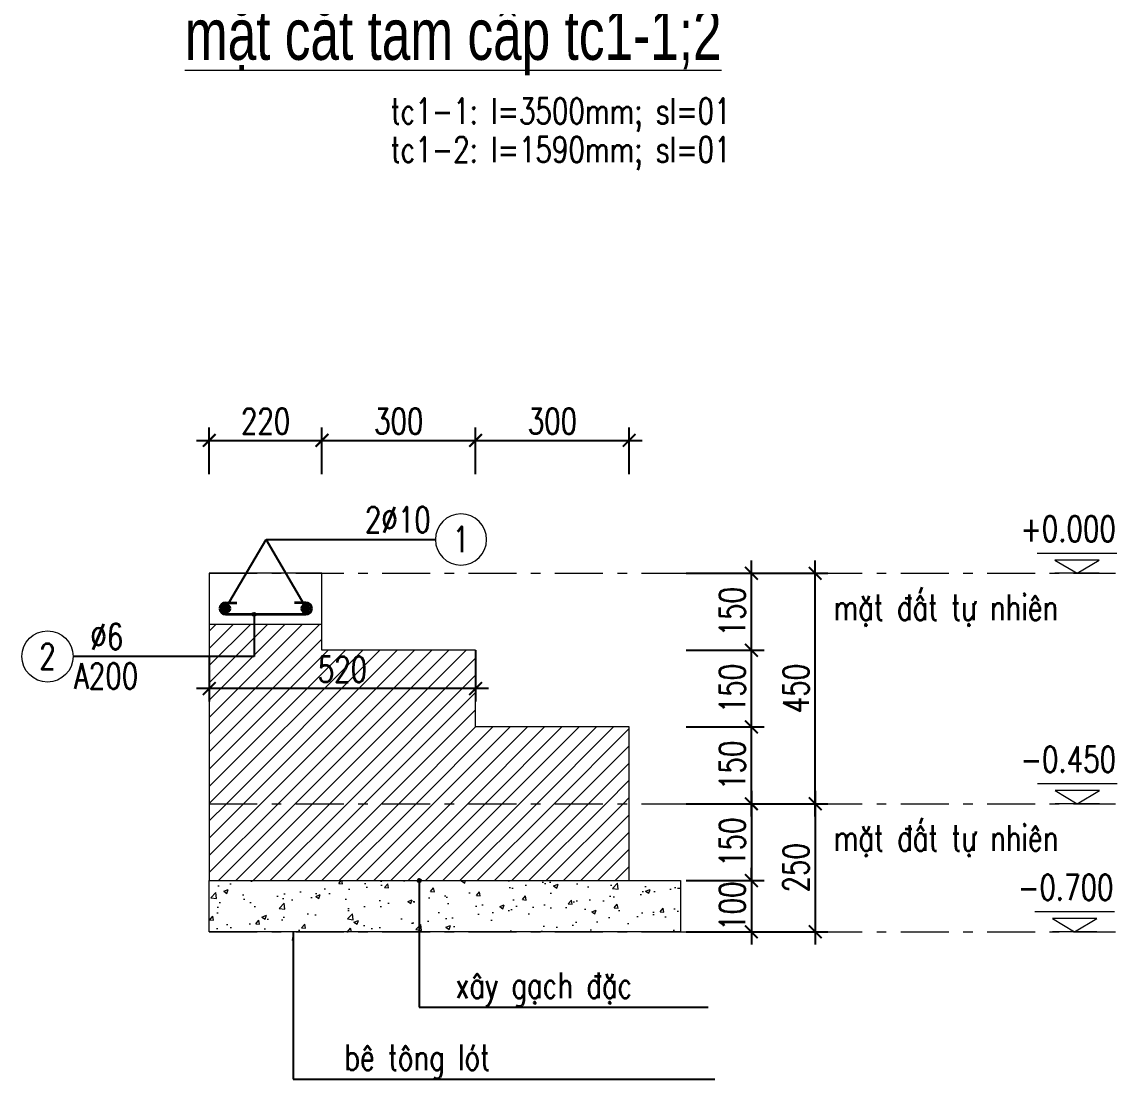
# Model space of a CAD drawing. Extents: x -1855204 to -1466800, y -1308584 to -996495.
# Drawn here: x -1727632 to -1719079, y -1079069 to -1070811 of the extents above; entities that cross this region are included whole.
import ezdxf
from ezdxf.enums import TextEntityAlignment as Align

# ---------------------------------------------------------------- set-up
doc = ezdxf.new("R2010")
doc.units = 0
doc.header["$LTSCALE"] = 150
doc.header["$PDMODE"] = 35
doc.linetypes.add('_Tim', pattern=[9, 5, -1.5, 1, -1.5])
doc.layers.get('0').update_dxf_attribs({"lineweight": 18})
doc.layers.get('Defpoints').update_dxf_attribs({"lineweight": 18})
doc.layers.add('DIM', color=1, linetype='Continuous')
for name, color, linetype, lineweight in [('LS-CAT', 30, 'Continuous', 20), ('LS-DIM', 251, 'Continuous', 13), ('LS-HATCH', 147, 'Continuous', 9), ('LS-TEXT', 60, 'Continuous', 20), ('LS-THAY', 7, 'Continuous', 20), ('LS-THEP', 3, 'Continuous', 35), ('LS-TRUC', 108, '_Tim', 9)]:
    doc.layers.add(name, color=color, linetype=linetype, lineweight=lineweight)
doc.styles.add('chu ghi chu', font='vntimeh.shx', dxfattribs={"width": 0.7})
doc.styles.add('KCVN-LEADER', font='vnromadi.shx', dxfattribs={"width": 0.7, "height": 4})
doc.styles.add('romans.shx', font='romans.shx', dxfattribs={"width": 0.75, "bigfont": 'vns.shx'})
doc.styles.add('vnsimpli', font='vnsimli.shx', dxfattribs={"width": 0.75})
doc.dimstyles.new('D100(140)', dxfattribs={"dimtxt": 140, "dimasz": 70, "dimexe": 70, "dimexo": 0, "dimgap": 35, "dimtad": 1, "dimdec": 0, "dimdsep": 46, "dimtxsty": 'vnsimpli', "dimblk": 'ARCHTICK', "dimcen": 0, "dimdle": 70, "dimclrd": 256, "dimclre": 256, "dimclrt": 60, "dimadec": 0, "dimazin": 0, "dimtfac": 1, "dimtdec": 0, "dimtix": 1, "dimtmove": 2, "dimatfit": 3, "dimfxl": 1, "dimarcsym": 0})
doc.dimstyles.new('D25', dxfattribs={"dimscale": 0, "dimtxt": 200, "dimasz": 100, "dimexe": 100, "dimexo": 0, "dimgap": 50, "dimtad": 1, "dimdec": 0, "dimlfac": 0.25, "dimdsep": 46, "dimtxsty": 'vnsimpli', "dimblk1": 'ARCHTICK', "dimblk2": 'ARCHTICK', "dimsah": 1, "dimcen": 0, "dimdle": 100, "dimclrd": 256, "dimclre": 256, "dimclrt": 60, "dimadec": 0, "dimazin": 0, "dimtfac": 0.004, "dimtdec": 0, "dimtix": 1, "dimtmove": 2, "dimatfit": 3, "dimldrblk": 'ARCHTICK', "dimfxl": 1, "dimtolj": 1, "dimarcsym": 0})
doc.dimstyles.new('LS.GHI CHU', dxfattribs={"dimtxt": 200, "dimasz": 120, "dimexe": 120, "dimexo": 120, "dimgap": 80, "dimtad": 1, "dimdec": 0, "dimzin": 0, "dimdsep": 46, "dimtxsty": 'romans.shx', "dimblk": 'ARCHTICK', "dimcen": 0.09, "dimdle": 120, "dimclrd": 256, "dimclre": 8, "dimclrt": 7, "dimadec": 0, "dimazin": 0, "dimtfac": 1, "dimtdec": 0, "dimtofl": 0, "dimtmove": 0, "dimatfit": 3, "dimldrblk": 'ARCHTICK', "dimfxl": 1, "dimtolj": 1, "dimtzin": 0, "dimarcsym": 0})
pattern_1 = [(45, (-1856632.43, 39977), (-67.351921, 67.351921), [])]

# ---------------------------------------------------------------- blocks, each defined once
blk = doc.blocks.new('nhieu cot')
at = {"layer": 'LS-DIM', "linetype": 'Continuous'}
for p, q in [((605, 194), (-173, 194)), ((432, 130), (0, 130)), ((0, 130), (216, 0)), ((216, 0), (432, 130)), ((432, 0), (0, 0))]:
    blk.add_line(p, q, dxfattribs=at)
blk.add_solid([(216, 0), (216, 130), (0, 130), (216, 0)], dxfattribs=at)
at = {"color": 31, "linetype": 'Continuous', "style": 'chu ghi chu', "width": 0.7}
for tag, p in [('COT3', (-73, 1058)), ('COT2', (-73, 684)), ('COT1', (-73, 309))]:
    blk.add_attdef(tag, p, '', height=250, dxfattribs=at)
blk = doc.blocks.new('_ArchTick')
at = {"layer": 'DIM', "color": 0, "const_width": 0.15}
blk.add_lwpolyline([(-0.5, -0.5), (0.5, 0.5)], dxfattribs=at)
blk = doc.blocks.new('*D1612')
at = {"layer": 'Defpoints', "color": 0, "transparency": 16777216}
for p in [(-1722444.4, -1075118.3), (-1721437, -1075118.3), (-1722444.4, -1076918.3)]:
    blk.add_point(p, dxfattribs=at)
at = {"layer": 'LS-DIM', "lineweight": -2, "transparency": 16777216}
for p, q in [((-1721437, -1077018.3), (-1721437, -1075018.3)), ((-1722444.4, -1075118.3), (-1721337, -1075118.3)), ((-1722444.4, -1076918.3), (-1721337, -1076918.3))]:
    blk.add_line(p, q, dxfattribs=at)
at = {"layer": 'LS-DIM', "lineweight": -2, "transparency": 16777216, "xscale": 100, "yscale": 100, "zscale": 100}
for p, rotation in [((-1721437, -1075118.3), 90), ((-1721437, -1076918.3), 270)]:
    blk.add_blockref('_ArchTick', p, dxfattribs=dict(at, rotation=rotation))
at = {"layer": 'LS-DIM', "color": 60, "transparency": 16777216, "insert": (-1721587, -1076018.3), "char_height": 200, "attachment_point": 5, "rotation": 90, "style": 'vnsimpli'}
blk.add_mtext('\\A1;450', dxfattribs=at)
blk = doc.blocks.new('THEP DAM')
at = {"layer": 'LS-THEP'}
for p, q in [((-0.6, 0), (0.6, 0)), ((-0.42, 0.42), (0.42, -0.42)), ((-0.42, -0.42), (0.42, 0.42)), ((0, 0.6), (0, -0.6))]:
    blk.add_line(p, q, dxfattribs=at)
blk.add_circle((0, 0), 0.6, dxfattribs=at)
blk = doc.blocks.new('*D1613')
at = {"layer": 'Defpoints', "color": 0, "transparency": 16777216}
for p in [(-1722444.4, -1076318.3), (-1721934.9, -1076318.3), (-1722444.4, -1076918.3)]:
    blk.add_point(p, dxfattribs=at)
at = {"layer": 'LS-DIM', "lineweight": -2, "transparency": 16777216}
for p, q in [((-1721934.9, -1077018.3), (-1721934.9, -1076218.3)), ((-1722444.4, -1076318.3), (-1721834.9, -1076318.3)), ((-1722444.4, -1076918.3), (-1721834.9, -1076918.3))]:
    blk.add_line(p, q, dxfattribs=at)
at = {"layer": 'LS-DIM', "lineweight": -2, "transparency": 16777216, "xscale": 100, "yscale": 100, "zscale": 100}
for p, rotation in [((-1721934.9, -1076318.3), 90), ((-1721934.9, -1076918.3), 270)]:
    blk.add_blockref('_ArchTick', p, dxfattribs=dict(at, rotation=rotation))
at = {"layer": 'LS-DIM', "color": 60, "transparency": 16777216, "insert": (-1722084.9, -1076618.3), "char_height": 200, "attachment_point": 5, "rotation": 90, "style": 'vnsimpli'}
blk.add_mtext('\\A1;150', dxfattribs=at)
blk = doc.blocks.new('*D1614')
at = {"layer": 'Defpoints', "color": 0, "transparency": 16777216}
for p in [(-1722444.4, -1075718.3), (-1721934.9, -1075718.3), (-1722444.4, -1076318.3)]:
    blk.add_point(p, dxfattribs=at)
at = {"layer": 'LS-DIM', "lineweight": -2, "transparency": 16777216}
for p, q in [((-1721934.9, -1076418.3), (-1721934.9, -1075618.3)), ((-1722444.4, -1075718.3), (-1721834.9, -1075718.3)), ((-1722444.4, -1076318.3), (-1721834.9, -1076318.3))]:
    blk.add_line(p, q, dxfattribs=at)
at = {"layer": 'LS-DIM', "lineweight": -2, "transparency": 16777216, "xscale": 100, "yscale": 100, "zscale": 100}
for p, rotation in [((-1721934.9, -1075718.3), 90), ((-1721934.9, -1076318.3), 270)]:
    blk.add_blockref('_ArchTick', p, dxfattribs=dict(at, rotation=rotation))
at = {"layer": 'LS-DIM', "color": 60, "transparency": 16777216, "insert": (-1722084.9, -1076018.3), "char_height": 200, "attachment_point": 5, "rotation": 90, "style": 'vnsimpli'}
blk.add_mtext('\\A1;150', dxfattribs=at)
blk = doc.blocks.new('*D1615')
at = {"layer": 'Defpoints', "color": 0, "transparency": 16777216}
for p in [(-1722444.4, -1075118.3), (-1721934.9, -1075118.3), (-1722444.4, -1075718.3)]:
    blk.add_point(p, dxfattribs=at)
at = {"layer": 'LS-DIM', "lineweight": -2, "transparency": 16777216}
for p, q in [((-1721934.9, -1075818.3), (-1721934.9, -1075018.3)), ((-1722444.4, -1075118.3), (-1721834.9, -1075118.3)), ((-1722444.4, -1075718.3), (-1721834.9, -1075718.3))]:
    blk.add_line(p, q, dxfattribs=at)
at = {"layer": 'LS-DIM', "lineweight": -2, "transparency": 16777216, "xscale": 100, "yscale": 100, "zscale": 100}
for p, rotation in [((-1721934.9, -1075118.3), 90), ((-1721934.9, -1075718.3), 270)]:
    blk.add_blockref('_ArchTick', p, dxfattribs=dict(at, rotation=rotation))
at = {"layer": 'LS-DIM', "color": 60, "transparency": 16777216, "insert": (-1722084.9, -1075418.3), "char_height": 200, "attachment_point": 5, "rotation": 90, "style": 'vnsimpli'}
blk.add_mtext('\\A1;150', dxfattribs=at)
blk = doc.blocks.new('*D1616')
at = {"layer": 'Defpoints', "color": 0, "transparency": 16777216}
for p in [(-1725288.9, -1074080), (-1726168.9, -1074343.5), (-1725288.9, -1074343.5)]:
    blk.add_point(p, dxfattribs=at)
at = {"layer": 'LS-DIM', "lineweight": -2, "transparency": 16777216}
for p, q in [((-1726168.9, -1074343.5), (-1726168.9, -1073980)), ((-1725288.9, -1074343.5), (-1725288.9, -1073980)), ((-1726268.9, -1074080), (-1725188.9, -1074080))]:
    blk.add_line(p, q, dxfattribs=at)
at = {"layer": 'LS-DIM', "lineweight": -2, "transparency": 16777216, "xscale": 100, "yscale": 100, "zscale": 100, "rotation": 180}
blk.add_blockref('_ArchTick', (-1726168.9, -1074080), dxfattribs=at)
at = {"layer": 'LS-DIM', "lineweight": -2, "transparency": 16777216, "xscale": 100, "yscale": 100, "zscale": 100}
blk.add_blockref('_ArchTick', (-1725288.9, -1074080), dxfattribs=at)
at = {"layer": 'LS-DIM', "color": 60, "transparency": 16777216, "insert": (-1725728.9, -1073930), "char_height": 200, "attachment_point": 5, "style": 'vnsimpli'}
blk.add_mtext('\\A1;220', dxfattribs=at)
blk = doc.blocks.new('*D1617')
at = {"layer": 'Defpoints', "color": 0, "transparency": 16777216}
for p in [(-1724088.9, -1074080), (-1725288.9, -1074343.5), (-1724088.9, -1074343.5)]:
    blk.add_point(p, dxfattribs=at)
at = {"layer": 'LS-DIM', "lineweight": -2, "transparency": 16777216}
for p, q in [((-1725288.9, -1074343.5), (-1725288.9, -1073980)), ((-1724088.9, -1074343.5), (-1724088.9, -1073980)), ((-1725388.9, -1074080), (-1723988.9, -1074080))]:
    blk.add_line(p, q, dxfattribs=at)
at = {"layer": 'LS-DIM', "lineweight": -2, "transparency": 16777216, "xscale": 100, "yscale": 100, "zscale": 100, "rotation": 180}
blk.add_blockref('_ArchTick', (-1725288.9, -1074080), dxfattribs=at)
at = {"layer": 'LS-DIM', "lineweight": -2, "transparency": 16777216, "xscale": 100, "yscale": 100, "zscale": 100}
blk.add_blockref('_ArchTick', (-1724088.9, -1074080), dxfattribs=at)
at = {"layer": 'LS-DIM', "color": 60, "transparency": 16777216, "insert": (-1724688.9, -1073930), "char_height": 200, "attachment_point": 5, "style": 'vnsimpli'}
blk.add_mtext('\\A1;300', dxfattribs=at)
blk = doc.blocks.new('*D1618')
at = {"layer": 'Defpoints', "color": 0, "transparency": 16777216}
for p in [(-1722888.9, -1074080), (-1724088.9, -1074343.5), (-1722888.9, -1074343.5)]:
    blk.add_point(p, dxfattribs=at)
at = {"layer": 'LS-DIM', "lineweight": -2, "transparency": 16777216}
for p, q in [((-1724088.9, -1074343.5), (-1724088.9, -1073980)), ((-1722888.9, -1074343.5), (-1722888.9, -1073980)), ((-1724188.9, -1074080), (-1722788.9, -1074080))]:
    blk.add_line(p, q, dxfattribs=at)
at = {"layer": 'LS-DIM', "lineweight": -2, "transparency": 16777216, "xscale": 100, "yscale": 100, "zscale": 100, "rotation": 180}
blk.add_blockref('_ArchTick', (-1724088.9, -1074080), dxfattribs=at)
at = {"layer": 'LS-DIM', "lineweight": -2, "transparency": 16777216, "xscale": 100, "yscale": 100, "zscale": 100}
blk.add_blockref('_ArchTick', (-1722888.9, -1074080), dxfattribs=at)
at = {"layer": 'LS-DIM', "color": 60, "transparency": 16777216, "insert": (-1723488.9, -1073930), "char_height": 200, "attachment_point": 5, "style": 'vnsimpli'}
blk.add_mtext('\\A1;300', dxfattribs=at)
blk = doc.blocks.new('*D1622')
at = {"layer": 'Defpoints', "color": 0, "transparency": 16777216}
for p in [(-1726168.9, -1075767.5), (-1724088.9, -1075718.3), (-1726168.9, -1076018.3)]:
    blk.add_point(p, dxfattribs=at)
at = {"layer": 'LS-DIM', "lineweight": -2, "transparency": 16777216}
for p, q in [((-1726168.9, -1075767.5), (-1726168.9, -1076118.3)), ((-1724088.9, -1075718.3), (-1724088.9, -1076118.3)), ((-1723988.9, -1076018.3), (-1726268.9, -1076018.3))]:
    blk.add_line(p, q, dxfattribs=at)
at = {"layer": 'LS-DIM', "lineweight": -2, "transparency": 16777216, "xscale": 100, "yscale": 100, "zscale": 100, "rotation": 180}
blk.add_blockref('_ArchTick', (-1726168.9, -1076018.3), dxfattribs=at)
at = {"layer": 'LS-DIM', "lineweight": -2, "transparency": 16777216, "xscale": 100, "yscale": 100, "zscale": 100}
blk.add_blockref('_ArchTick', (-1724088.9, -1076018.3), dxfattribs=at)
at = {"layer": 'LS-DIM', "color": 60, "transparency": 16777216, "insert": (-1725128.9, -1075868.3), "char_height": 200, "attachment_point": 5, "style": 'vnsimpli'}
blk.add_mtext('\\A1;520', dxfattribs=at)
blk = doc.blocks.new('*D1619')
at = {"layer": 'Defpoints', "color": 0, "transparency": 16777216}
for p in [(-1722444.4, -1076918.3), (-1722444.4, -1077518.3), (-1721934.9, -1077518.3)]:
    blk.add_point(p, dxfattribs=at)
at = {"layer": 'LS-DIM', "lineweight": -2, "transparency": 16777216}
for p, q in [((-1721934.9, -1076818.3), (-1721934.9, -1077618.3)), ((-1722444.4, -1076918.3), (-1721834.9, -1076918.3)), ((-1722444.4, -1077518.3), (-1721834.9, -1077518.3))]:
    blk.add_line(p, q, dxfattribs=at)
at = {"layer": 'LS-DIM', "lineweight": -2, "transparency": 16777216, "xscale": 100, "yscale": 100, "zscale": 100}
for p, rotation in [((-1721934.9, -1076918.3), 90), ((-1721934.9, -1077518.3), 270)]:
    blk.add_blockref('_ArchTick', p, dxfattribs=dict(at, rotation=rotation))
at = {"layer": 'LS-DIM', "color": 60, "transparency": 16777216, "insert": (-1722084.9, -1077218.3), "char_height": 200, "attachment_point": 5, "rotation": 90, "style": 'vnsimpli'}
blk.add_mtext('\\A1;150', dxfattribs=at)
blk = doc.blocks.new('*D1620')
at = {"layer": 'Defpoints', "color": 0, "transparency": 16777216}
for p in [(-1722444.4, -1077518.3), (-1722444.4, -1077918.3), (-1721934.9, -1077918.3)]:
    blk.add_point(p, dxfattribs=at)
at = {"layer": 'LS-DIM', "lineweight": -2, "transparency": 16777216}
for p, q in [((-1721934.9, -1077518.3), (-1721934.9, -1077418.3)), ((-1722444.4, -1077518.3), (-1721834.9, -1077518.3)), ((-1721934.9, -1077518.3), (-1721934.9, -1077918.3)), ((-1722444.4, -1077918.3), (-1721834.9, -1077918.3)), ((-1721934.9, -1077918.3), (-1721934.9, -1078018.3))]:
    blk.add_line(p, q, dxfattribs=at)
at = {"layer": 'LS-DIM', "lineweight": -2, "transparency": 16777216, "xscale": 100, "yscale": 100, "zscale": 100}
for p, rotation in [((-1721934.9, -1077518.3), 270), ((-1721934.9, -1077918.3), 90)]:
    blk.add_blockref('_ArchTick', p, dxfattribs=dict(at, rotation=rotation))
at = {"layer": 'LS-DIM', "color": 60, "transparency": 16777216, "insert": (-1722084.9, -1077718.3), "char_height": 200, "attachment_point": 5, "rotation": 90, "style": 'vnsimpli'}
blk.add_mtext('\\A1;100', dxfattribs=at)
blk = doc.blocks.new('*D1621')
at = {"layer": 'Defpoints', "color": 0, "transparency": 16777216}
for p in [(-1722444.4, -1076918.3), (-1722444.4, -1077918.3), (-1721437, -1077918.3)]:
    blk.add_point(p, dxfattribs=at)
at = {"layer": 'LS-DIM', "lineweight": -2, "transparency": 16777216}
for p, q in [((-1721437, -1076818.3), (-1721437, -1078018.3)), ((-1722444.4, -1076918.3), (-1721337, -1076918.3)), ((-1722444.4, -1077918.3), (-1721337, -1077918.3))]:
    blk.add_line(p, q, dxfattribs=at)
at = {"layer": 'LS-DIM', "lineweight": -2, "transparency": 16777216, "xscale": 100, "yscale": 100, "zscale": 100}
for p, rotation in [((-1721437, -1076918.3), 90), ((-1721437, -1077918.3), 270)]:
    blk.add_blockref('_ArchTick', p, dxfattribs=dict(at, rotation=rotation))
at = {"layer": 'LS-DIM', "color": 60, "transparency": 16777216, "insert": (-1721587, -1077418.3), "char_height": 200, "attachment_point": 5, "rotation": 90, "style": 'vnsimpli'}
blk.add_mtext('\\A1;250', dxfattribs=at)
blk = doc.blocks.new('cotthep')
at = {"layer": 'LS-THAY'}
blk.add_circle((-250, 0), 250, dxfattribs=at)
at = {"layer": 'LS-TEXT', "style": 'vnsimpli', "width": 0.75}
for tag, p in [('24`25', (446, 69)), ('10', (-250, -123)), ('A200', (440, -316))]:
    blk.add_attdef(tag, text='', height=250, dxfattribs=at).set_placement(p, align=Align.CENTER)

msp = doc.modelspace()

# ---------------------------------------------------------------- hatches: boundary and pattern name
at = {"layer": 'LS-HATCH'}
h = msp.add_hatch(dxfattribs=at)
h.set_pattern_fill('ANSI31', color=256, scale=30, style=0)
h.set_pattern_definition(pattern_1)
h.paths.add_polyline_path([(-1722888.9, -1076918.3), (-1722888.9, -1076318.3), (-1724088.9, -1076318.3), (-1724088.9, -1075718.3), (-1725288.9, -1075718.3), (-1725288.9, -1075518.3), (-1726168.9, -1075518.3), (-1726168.9, -1076918.3)])
h.paths.add_polyline_path([(-1725371.8, -1076018.3), (-1725371.8, -1075718.3), (-1724886.1, -1075718.3), (-1724886.1, -1076018.3)], flags=25)
h = msp.add_hatch(dxfattribs=at)
h.set_pattern_fill('ANSI31', color=256, scale=30, style=0)
h.set_pattern_definition(pattern_1)
h.paths.add_polyline_path([(-1726168.9, -1076918.3), (-1726168.9, -1077518.3), (-1722888.9, -1077518.3), (-1722888.9, -1076918.3)])
h = msp.add_hatch(dxfattribs=at)
h.set_pattern_fill('AR-CONC', color=256, scale=50, style=0)
h.set_pattern_definition([(50, (-1725088.93, -1077918.28), (358.63, -31.376), [37.5, -412.5]), (355, (-1725088.93, -1077918.28), (-69.376, 376.096), [30, -330]), (100.451, (-1725059.04, -1077920.9), (289.255, 344.72), [31.87, -350.57]), (46.184, (-1725088.93, -1077818.28), (533.62, -82.76), [56.25, -618.75]), (96.636, (-1725044.46, -1077825.2), (467.33, 487.06), [47.805, -525.86]), (351.184, (-1725088.9, -1077818.3), (467.33, 487.06), [45, -495]), (21, (-1725038.93, -1077843.28), (298.454, -201.31), [37.5, -412.5]), (326, (-1725038.93, -1077843.28), (121.66, 362.575), [30, -330]), (71.451, (-1725014.05, -1077860.05), (420.11, 161.265), [31.87, -350.57]), (37.5, (-1725088.93, -1077918.28), (6.08, 166.447), [0, -326, 0, -335, 0, -331.25]), (7.5, (-1725088.93, -1077918.28), (131.535, 197.206), [0, -191, 0, -318.5, 0, -126.25]), (327.5, (-1725200.43, -1077918.28), (266.911, -11.2774), [0, -125, 0, -390, 0, -517.5]), (317.5, (-1725250.43, -1077918.28), (291.593, 50.052), [0, -162.5, 0, -259, 0, -367.5])])
h.paths.add_polyline_path([(-1726168.9, -1077518.3), (-1722488.8, -1077518.3), (-1722488.8, -1077918.3), (-1726168.9, -1077918.3)])

# ---------------------------------------------------------------- linework, layer by layer
at = {"layer": 'LS-THAY'}
msp.add_line((-1725288.9, -1075518.3), (-1726168.9, -1075518.3), dxfattribs=at)
for points in [[(-1722888.9, -1077518.3), (-1722888.9, -1076318.3), (-1724088.9, -1076318.3), (-1724088.9, -1075718.3), (-1725288.9, -1075718.3), (-1725288.9, -1075118.3), (-1726168.9, -1075118.3), (-1726168.9, -1077518.3), (-1726168.9, -1077518.3)], [(-1726168.9, -1077518.3), (-1722888.9, -1077518.3)]]:
    msp.add_lwpolyline(points, dxfattribs=at)
msp.add_lwpolyline([(-1726168.9, -1077518.3), (-1722488.8, -1077518.3), (-1722488.8, -1077918.3), (-1726168.9, -1077918.3)], close=True, dxfattribs=at)
at = {"layer": 'LS-THEP'}
for p, q in [((-1726042.2, -1075348.7), (-1725953.6, -1075348.7)), ((-1725413.7, -1075348.7), (-1725502.3, -1075348.7)), ((-1726042.2, -1075438.3), (-1725413.7, -1075438.3))]:
    msp.add_line(p, q, dxfattribs=at)
for centre, start, end in [((-1726042.2, -1075393.4), 90, 180), ((-1725413.7, -1075393.4), 0, 90), ((-1726042.2, -1075393.5), 180, 270), ((-1725413.7, -1075393.5), 270, 0)]:
    msp.add_arc(centre, 44.8, start, end, dxfattribs=at)
at = {"layer": 'LS-TRUC', "ltscale": 0.5}
for p, q in [((-1726168.9, -1075118.3), (-1719091.3, -1075118.3)), ((-1726168.9, -1076918.3), (-1719091.3, -1076918.3)), ((-1726168.9, -1077918.3), (-1719091.3, -1077918.3))]:
    msp.add_line(p, q, dxfattribs=at)

# ---------------------------------------------------------------- block references
at = {"layer": 'LS-CAT', "yscale": 56.56565656745806, "zscale": 56.56565656715665}
for p, xscale in [((-1726042.2, -1075393.5), 56.56565656722523), ((-1725413.7, -1075393.5), -56.56565656722523)]:
    msp.add_blockref('THEP DAM', p, dxfattribs=dict(at, xscale=xscale))
at = {"layer": 'LS-DIM'}
ref = msp.add_blockref('cotthep', (-1724403, -1074854.2), dxfattribs=dict(at, xscale=-0.7999999998137355, yscale=0.7999999998137355, zscale=0.8))
ref.add_attrib('10', '1', dxfattribs={"layer": 'LS-TEXT', "height": 200, "style": 'vnsimpli', "width": 0.75}).set_placement((-1724203, -1074952.8), align=Align.CENTER)
ref.add_attrib('24`25', '2`10', dxfattribs={"layer": 'LS-TEXT', "height": 200, "style": 'vnsimpli', "width": 0.75}).set_placement((-1724696, -1074798.7), align=Align.CENTER)
ref = msp.add_blockref('nhieu cot', (-1719564.6, -1075118.3), dxfattribs=dict(at, xscale=0.7999999998137355, yscale=0.7999999998137355, zscale=0.8))
ref.add_attrib('COT1', '+0.000', dxfattribs={"layer": 'LS-TEXT', "linetype": 'Continuous', "height": 200, "style": 'vnsimpli', "width": 0.75}).set_placement((-1719461.3, -1074870.7), align=Align.CENTER)
ref = msp.add_blockref('cotthep', (-1727232, -1075767.5), dxfattribs=dict(at, xscale=0.7999999998137355, yscale=0.7999999998137355, zscale=0.8))
ref.add_attrib('10', '2', dxfattribs={"layer": 'LS-TEXT', "height": 200, "style": 'vnsimpli', "width": 0.75}).set_placement((-1727432, -1075866.1), align=Align.CENTER)
ref.add_attrib('24`25', '%%C6', dxfattribs={"layer": 'LS-TEXT', "height": 200, "style": 'vnsimpli', "width": 0.75}).set_placement((-1726968.5, -1075712.1), align=Align.CENTER)
ref.add_attrib('A200', 'A200', dxfattribs={"layer": 'LS-TEXT', "height": 200, "style": 'vnsimpli', "width": 0.75}).set_placement((-1726974.7, -1076020.1), align=Align.CENTER)
ref = msp.add_blockref('nhieu cot', (-1719562.8, -1076918.3), dxfattribs=dict(at, xscale=0.7999999998137355, yscale=0.7999999998137355, zscale=0.8))
ref.add_attrib('COT1', '-0.450', dxfattribs={"layer": 'LS-TEXT', "linetype": 'Continuous', "height": 200, "style": 'vnsimpli', "width": 0.75}).set_placement((-1719459.6, -1076670.7), align=Align.CENTER)
ref = msp.add_blockref('nhieu cot', (-1719583.2, -1077918.3), dxfattribs=dict(at, xscale=0.7999999998137355, yscale=0.7999999998137355, zscale=0.8))
ref.add_attrib('COT1', '-0.700', dxfattribs={"layer": 'LS-TEXT', "linetype": 'Continuous', "height": 200, "style": 'vnsimpli', "width": 0.75}).set_placement((-1719479.9, -1077670.7), align=Align.CENTER)

# ---------------------------------------------------------------- texts
at = {"layer": 'LS-TEXT', "width": 0.75}
for s, height, style, p in [('%%UmÆt c¾t tam cÊp tc1-1;2', 400, 'KCVN-LEADER', (-1726359.5, -1071107.6)), ('tc1-1: l=3500mm; sl=01', 200, 'vnsimpli', (-1724752.6, -1071607.6)), ('tc1-2: l=1590mm; sl=01', 200, 'vnsimpli', (-1724752.6, -1071907.6)), ('mÆt ®Êt tù nhiªn', 200, 'vnsimpli', (-1721294.2, -1075484.8)), ('mÆt ®Êt tù nhiªn', 200, 'vnsimpli', (-1721292.4, -1077284.8)), ('x©y g¹ch ®Æc', 200, 'vnsimpli', (-1724247, -1078436)), ('bª t«ng lãt', 200, 'vnsimpli', (-1725114, -1078999))]:
    msp.add_text(s, height=height, dxfattribs=dict(at, style=style)).set_placement(p)

# ---------------------------------------------------------------- dimensions: what is measured, and where the dimension line sits
at = {"layer": 'LS-DIM'}
for base, p1, p2, picture, middle in [((-1725288.9, -1074080), (-1726168.9, -1074343.5), (-1725288.9, -1074343.5), '*D1616', (-1725728.9, -1073930)), ((-1724088.9, -1074080), (-1725288.9, -1074343.5), (-1724088.9, -1074343.5), '*D1617', (-1724688.9, -1073930)), ((-1722888.9, -1074080), (-1724088.9, -1074343.5), (-1722888.9, -1074343.5), '*D1618', (-1723488.9, -1073930)), ((-1726168.9, -1076018.3), (-1724088.9, -1075718.3), (-1726168.9, -1075767.5), '*D1622', (-1725128.9, -1075868.3))]:
    dim = msp.add_linear_dim(base=base, p1=p1, p2=p2, dimstyle='D25', override={"dimscale": 1, "dimtmove": 1}, dxfattribs=at)
    dim.commit()
    dim.dimension.update_dxf_attribs({"geometry": picture, "text_midpoint": middle})
for base, p1, p2, picture, middle in [((-1721437, -1075118.3), (-1722444.4, -1076918.3), (-1722444.4, -1075118.3), '*D1612', (-1721587, -1076018.3)), ((-1721934.9, -1075118.3), (-1722444.4, -1075718.3), (-1722444.4, -1075118.3), '*D1615', (-1722084.9, -1075418.3)), ((-1721934.9, -1075718.3), (-1722444.4, -1076318.3), (-1722444.4, -1075718.3), '*D1614', (-1722084.9, -1076018.3)), ((-1721934.9, -1076318.3), (-1722444.4, -1076918.3), (-1722444.4, -1076318.3), '*D1613', (-1722084.9, -1076618.3)), ((-1721934.9, -1077518.3), (-1722444.4, -1076918.3), (-1722444.4, -1077518.3), '*D1619', (-1722084.9, -1077218.3)), ((-1721437, -1077918.3), (-1722444.4, -1076918.3), (-1722444.4, -1077918.3), '*D1621', (-1721587, -1077418.3)), ((-1721934.9, -1077918.3), (-1722444.4, -1077518.3), (-1722444.4, -1077918.3), '*D1620', (-1722084.9, -1077718.3))]:
    dim = msp.add_linear_dim(base=base, p1=p1, p2=p2, angle=90, dimstyle='D25', override={"dimscale": 1, "dimtmove": 1}, dxfattribs=at)
    dim.commit()
    dim.dimension.update_dxf_attribs({"geometry": picture, "text_midpoint": middle})

# ---------------------------------------------------------------- leaders
for points, dimstyle, override in [([(-1726040.9, -1075394), (-1725725.7, -1074854), (-1724403, -1074854.1)], 'LS.GHI CHU', {"dimscale": 50, "dimasz": 0.5, "dimtad": 0, "dimtxsty": 'vnsimpli', "dimldrblk": 'Origin'}), ([(-1725410.4, -1075394), (-1725725.7, -1074854), (-1724403, -1074854.1)], 'LS.GHI CHU', {"dimscale": 50, "dimasz": 0.5, "dimtad": 0, "dimtxsty": 'vnsimpli', "dimldrblk": 'Origin'}), ([(-1725818.7, -1075438.3), (-1725818.7, -1075767.5), (-1727232, -1075767.5)], 'LS.GHI CHU', {"dimscale": 50, "dimasz": 0.5, "dimtad": 0, "dimtxsty": 'vnsimpli', "dimldrblk": 'Origin'}), ([(-1724528.9, -1077518.3), (-1724528.9, -1078506), (-1722272.4, -1078506)], 'LS.GHI CHU', {"dimscale": 50, "dimasz": 0.5, "dimtad": 0, "dimtxsty": 'vnsimpli', "dimldrblk": 'Origin'}), ([(-1725514.4, -1077918.3), (-1725514.4, -1079069), (-1722220.4, -1079069)], 'D100(140)', {"dimgap": 35, "dimtad": 0})]:
    msp.add_leader(points, dimstyle=dimstyle, override=override, dxfattribs=at)

doc.saveas('drawing.dxf')
